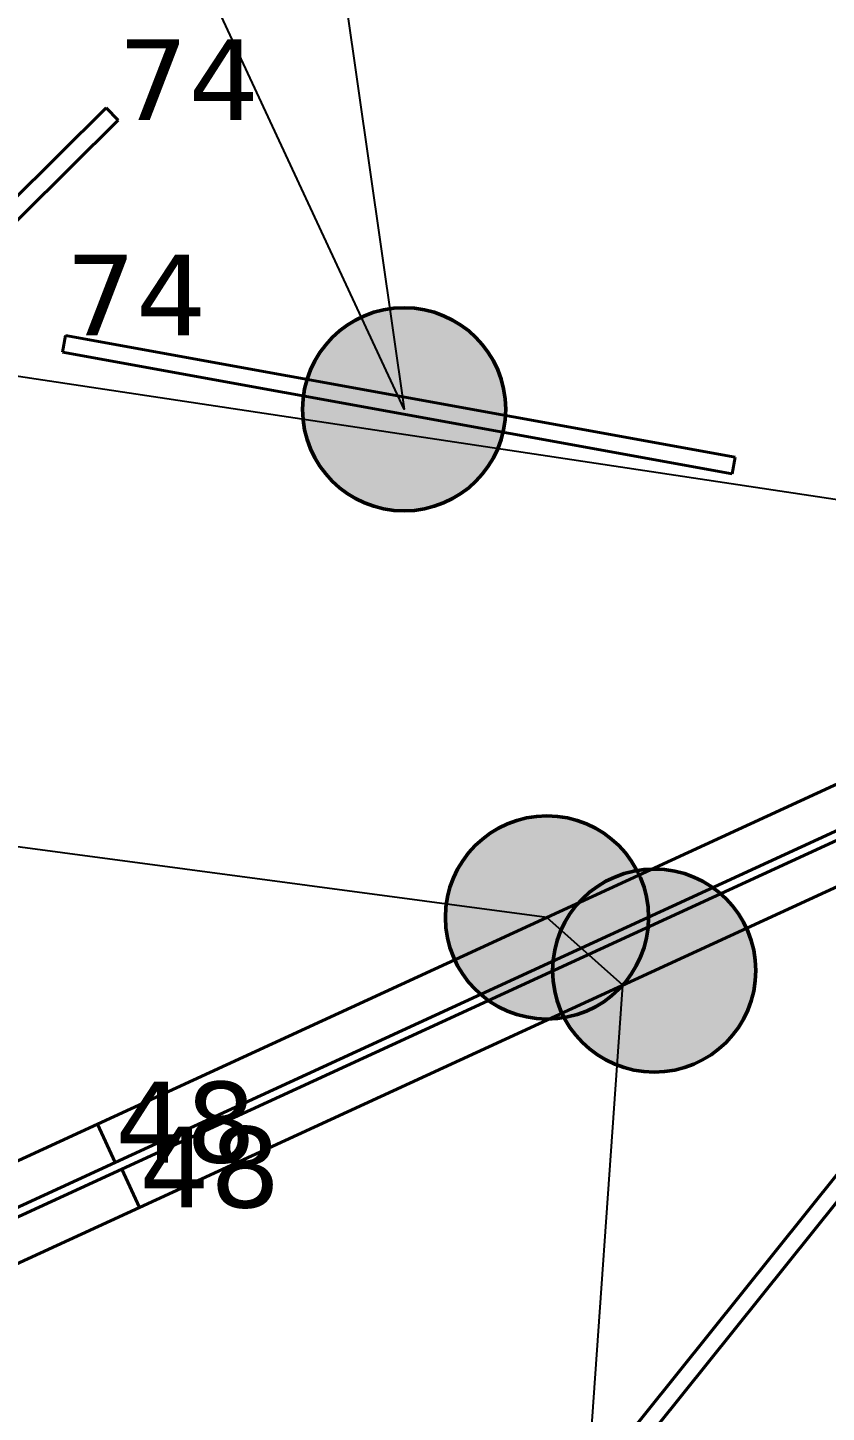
# Model space of a CAD drawing. Header units: millimetres. Extents: x -243740 to 150609, y -473655 to -165121.
# Drawn here: x 55046 to 56825, y -341374 to -338289 of the extents above; entities that cross this region are included whole.
import ezdxf

# ---------------------------------------------------------------- set-up
doc = ezdxf.new("R2010")
doc.units = ezdxf.units.MM
doc.layers.add('_Гр.ЩД-1C.10.4.I7.8', color=6, linetype='Continuous')
for name, color, linetype, lineweight in [('_освещение_dali', 3, 'Continuous', 50), ('DLX_FL1_LUM 122', 1, 'Continuous', 40), ('DLX_FL1_LUM 222', 5, 'Continuous', 40), ('DLX_LUM 12', 5, 'Continuous', 40), ('DLX_LUM 14', 5, 'Continuous', 40)]:
    doc.layers.add(name, color=color, linetype=linetype, lineweight=lineweight)
doc.styles.add('TableTextStyle', font='')
doc.styles.get('TableTextStyle').set_extended_font_data('VERDANA.TTF')
doc.linetypes.add('Truba', pattern='A,3e-05,[4,MSH_7,S=1,R=0,X=0,Y=0],-3.022072', length=3.022102)

# ---------------------------------------------------------------- blocks, each defined once
blk = doc.blocks.new('A$Caabd1818')
at = {"layer": 'DLX_FL1_LUM 122'}
for points in [[(51231.6, 56789.7, 0), (53010.5, 57607.9, 0)], [(53010.5, 57607.9, 0), (51231.6, 56789.7, 0)], [(53010.5, 57607.9, 0), (51231.6, 56789.7, 0)], [(51231.6, 56789.7, 0), (53010.5, 57607.9, 0)], [(53049.7, 57522.5, 0), (51270.9, 56704.3, 0)], [(51270.9, 56704.3, 0), (53049.7, 57522.5, 0)], [(51270.9, 56704.3, 0), (53049.7, 57522.5, 0)], [(53049.7, 57522.5, 0), (51270.9, 56704.3, 0)], [(51285.6, 56689.7, 0), (53064.4, 57508, 0)], [(53064.4, 57508, 0), (51285.6, 56689.7, 0)], [(53064.4, 57508, 0), (51285.6, 56689.7, 0)], [(51285.6, 56689.7, 0), (53064.4, 57508, 0)], [(53103.7, 57422.6, 0), (51324.9, 56604.3, 0)], [(51324.9, 56604.3, 0), (53103.7, 57422.6, 0)], [(51324.9, 56604.3, 0), (53103.7, 57422.6, 0)], [(53103.7, 57422.6, 0), (51324.9, 56604.3, 0)], [(51270.9, 56704.3, 0), (51231.6, 56789.7, 0)], [(51231.6, 56789.7, 0), (51231.6, 56789.7, 0)], [(51231.6, 56789.7, 0), (51270.9, 56704.3, 0)], [(51231.6, 56789.7, 0), (51231.6, 56789.7, 0)], [(51231.6, 56789.7, 0), (51270.9, 56704.3, 0)], [(51270.9, 56704.3, 0), (51231.6, 56789.7, 0)], [(51270.9, 56704.3, 0), (51270.9, 56704.3, 0)], [(51270.9, 56704.3, 0), (51270.9, 56704.3, 0)], [(51324.9, 56604.3, 0), (51285.6, 56689.7, 0)], [(51285.6, 56689.7, 0), (51285.6, 56689.7, 0)], [(51285.6, 56689.7, 0), (51324.9, 56604.3, 0)], [(51285.6, 56689.7, 0), (51285.6, 56689.7, 0)], [(51285.6, 56689.7, 0), (51324.9, 56604.3, 0)], [(51324.9, 56604.3, 0), (51285.6, 56689.7, 0)], [(51324.9, 56604.3, 0), (51324.9, 56604.3, 0)], [(51324.9, 56604.3, 0), (51324.9, 56604.3, 0)]]:
    blk.add_polyline3d(points, dxfattribs=at)
at = {"layer": 'DLX_FL1_LUM 222'}
for points in [[(49452.7, 55971.3, 0), (51231.6, 56789.6, 0)], [(51231.6, 56789.6, 0), (49452.7, 55971.3, 0)], [(51231.6, 56789.6, 0), (49452.7, 55971.3, 0)], [(49452.7, 55971.3, 0), (51231.6, 56789.6, 0)], [(51231.6, 56789.6, 0), (51231.6, 56789.6, 0)], [(51231.6, 56789.6, 0), (51270.8, 56704.2, 0)], [(51270.8, 56704.2, 0), (51231.6, 56789.6, 0)], [(51231.6, 56789.6, 0), (51231.6, 56789.6, 0)], [(51270.8, 56704.2, 0), (51231.6, 56789.6, 0)], [(51231.6, 56789.6, 0), (51270.8, 56704.2, 0)], [(51270.8, 56704.2, 0), (49492, 55885.9, 0)], [(49492, 55885.9, 0), (51270.8, 56704.2, 0)], [(49492, 55885.9, 0), (51270.8, 56704.2, 0)], [(51270.8, 56704.2, 0), (49492, 55885.9, 0)], [(51270.8, 56704.2, 0), (51270.8, 56704.2, 0)], [(51270.8, 56704.2, 0), (51270.8, 56704.2, 0)], [(49506.7, 55871.4, 0), (51285.5, 56689.7, 0)], [(51285.5, 56689.7, 0), (49506.7, 55871.4, 0)], [(51285.5, 56689.7, 0), (49506.7, 55871.4, 0)], [(49506.7, 55871.4, 0), (51285.5, 56689.7, 0)], [(51285.5, 56689.7, 0), (51285.5, 56689.7, 0)], [(51285.5, 56689.7, 0), (51324.8, 56604.3, 0)], [(51324.8, 56604.3, 0), (51285.5, 56689.7, 0)], [(51285.5, 56689.7, 0), (51285.5, 56689.7, 0)], [(51324.8, 56604.3, 0), (51285.5, 56689.7, 0)], [(51285.5, 56689.7, 0), (51324.8, 56604.3, 0)], [(51324.8, 56604.3, 0), (49546, 55786, 0)], [(49546, 55786, 0), (51324.8, 56604.3, 0)], [(49546, 55786, 0), (51324.8, 56604.3, 0)], [(51324.8, 56604.3, 0), (49546, 55786, 0)], [(51324.8, 56604.3, 0), (51324.8, 56604.3, 0)], [(51324.8, 56604.3, 0), (51324.8, 56604.3, 0)]]:
    blk.add_polyline3d(points, dxfattribs=at)
at = {"layer": 'DLX_LUM 12'}
for points in [[(50174.6, 57985.9, 0), (51250.5, 59054, 0)], [(51250.5, 59054, 0), (50174.6, 57985.9, 0)], [(51250.5, 59054, 0), (50174.6, 57985.9, 0)], [(50174.6, 57985.9, 0), (51250.5, 59054, 0)], [(51250.5, 59054, 0), (51250.5, 59054, 0)], [(51250.5, 59054, 0), (51277.3, 59027, 0)], [(51277.3, 59027, 0), (51250.5, 59054, 0)], [(51250.5, 59054, 0), (51250.5, 59054, 0)], [(51277.3, 59027, 0), (51250.5, 59054, 0)], [(51250.5, 59054, 0), (51277.3, 59027, 0)], [(51277.3, 59027, 0), (50201.4, 57959, 0)], [(50201.4, 57959, 0), (51277.3, 59027, 0)], [(50201.4, 57959, 0), (51277.3, 59027, 0)], [(51277.3, 59027, 0), (50201.4, 57959, 0)], [(51277.3, 59027, 0), (51277.3, 59027, 0)], [(51277.3, 59027, 0), (51277.3, 59027, 0)], [(51153.5, 58509.5, 0), (51160.3, 58546.8, 0)], [(51160.3, 58546.8, 0), (51153.5, 58509.5, 0)], [(51160.3, 58546.8, 0), (51153.5, 58509.5, 0)], [(51153.5, 58509.5, 0), (51160.3, 58546.8, 0)], [(51160.3, 58546.8, 0), (51160.3, 58546.8, 0)], [(51160.3, 58546.8, 0), (52651.9, 58275.7, 0)], [(52651.9, 58275.7, 0), (51160.3, 58546.8, 0)], [(51160.3, 58546.8, 0), (51160.3, 58546.8, 0)], [(52651.9, 58275.7, 0), (51160.3, 58546.8, 0)], [(51160.3, 58546.8, 0), (52651.9, 58275.7, 0)], [(52645.1, 58238.4, 0), (51153.5, 58509.5, 0)], [(51153.5, 58509.5, 0), (51153.5, 58509.5, 0)], [(51153.5, 58509.5, 0), (52645.1, 58238.4, 0)], [(51153.5, 58509.5, 0), (51153.5, 58509.5, 0)], [(51153.5, 58509.5, 0), (52645.1, 58238.4, 0)], [(52645.1, 58238.4, 0), (51153.5, 58509.5, 0)], [(52651.9, 58275.7, 0), (52645.1, 58238.4, 0)], [(52645.1, 58238.4, 0), (52651.9, 58275.7, 0)], [(52645.1, 58238.4, 0), (52651.9, 58275.7, 0)], [(52651.9, 58275.7, 0), (52645.1, 58238.4, 0)], [(52651.9, 58275.7, 0), (52651.9, 58275.7, 0)], [(52651.9, 58275.7, 0), (52651.9, 58275.7, 0)], [(52645.1, 58238.4, 0), (52645.1, 58238.4, 0)], [(52645.1, 58238.4, 0), (52645.1, 58238.4, 0)]]:
    blk.add_polyline3d(points, dxfattribs=at)
at = {"layer": 'DLX_LUM 14'}
for points in [[(51517.8, 54979.9, 0), (53027.9, 56863.3, 0)], [(53027.9, 56863.3, 0), (51517.8, 54979.9, 0)], [(53027.9, 56863.3, 0), (51517.8, 54979.9, 0)], [(51517.8, 54979.9, 0), (53027.9, 56863.3, 0)], [(53057.5, 56839.5, 0), (51547.4, 54956.1, 0)], [(51547.4, 54956.1, 0), (53057.5, 56839.5, 0)], [(51547.4, 54956.1, 0), (53057.5, 56839.5, 0)], [(53057.5, 56839.5, 0), (51547.4, 54956.1, 0)]]:
    blk.add_polyline3d(points, dxfattribs=at)
blk = doc.blocks.new('A$Cab2378fa')
at = {"lineweight": 25, "true_color": 0xfff5f5}
h = blk.add_hatch(color=7, dxfattribs=at)
h.dxf.hatch_style = 1
h.paths.add_polyline_path([(0, 0), (-141.6, -170.3, 0.174923), (3, -222.4, 0.197808), (162.3, -156.8)])
h.paths.add_polyline_path([(-163.2, 157.6), (0, 0), (147.8, 177.8, 0.175398), (3, 230.2, 0.209014)])
at = {"lineweight": 25}
h = blk.add_hatch(color=0, dxfattribs=at)
h.paths.add_polyline_path([(162.3, -156.8, 0.442338), (147.8, 177.8), (0, 0)])
h.paths.add_polyline_path([(-141.6, -170.3), (0, 0), (-163.2, 157.6, 0.430096)])
blk.add_circle((3, 3.9), 226.3)

msp = doc.modelspace()

# ---------------------------------------------------------------- linework, layer by layer
at = {"layer": '_Гр.ЩД-1C.10.4.I7.8', "ltscale": 100}
for points in [[(56895.3, -335640.1), (56507.2, -335823.3), (55953.7, -335323.9), (52742.7, -334385.5), (52609.3, -334568.3), (53632.4, -335885.1), (53933, -335767.8), (55508.5, -337137.2), (55625.3, -337331.1), (55884.1, -339139.4), (55009.9, -337258.1), (54932.3, -337294.2), (54796.8, -337374.5), (54693.9, -337629), (53207, -336677.8), (53153.7, -336903.3), (52128.8, -338753.8), (54205.9, -338709.7), (54323.9, -338932.3), (54724.1, -339020.3), (57884.7, -339496.2)], [(57581.4, -341609.5), (56287.3, -341615.5), (56371.4, -340422.1), (56202.4, -340271.6), (53782.3, -339948.8), (54324.6, -341113), (54428.1, -341335.3), (53500.2, -345202.1), (53002, -343931.5), (51149.6, -342819.4), (52626.1, -342145), (53117.5, -341118.2), (52548, -341951.2), (51157, -342593.2), (50866.2, -342615.8), (50805.7, -342543), (51819.6, -341472), (51987.9, -341630.1), (53142.8, -340357.7), (52967.2, -340198.3), (49200.3, -342760.3)]]:
    msp.add_lwpolyline(points, dxfattribs=at)

# ---------------------------------------------------------------- block references
at = {"layer": '_освещение_dali', "color": 5, "ltscale": 100}
msp.add_blockref('A$Cab2378fa', (55881.1, -339143.3), dxfattribs=at)
at = {"layer": '_освещение_dali', "color": 1, "ltscale": 100}
for p in [(56199.4, -340275.5), (56438.3, -340393.9)]:
    msp.add_blockref('A$Cab2378fa', p, dxfattribs=at)
at = {"layer": 'Defpoints', "linetype": 'Truba', "ltscale": 100}
msp.add_blockref('A$Caabd1818', (3969.7, -397521.8), dxfattribs=at)

# ---------------------------------------------------------------- texts
at = {"layer": '_освещение_dali', "color": 9, "true_color": 0xbcb7d9, "style": 'TableTextStyle'}
for s, p in [('74', (55247, -338494.8)), ('74', (55130, -338974.9)), ('48', (55240.5, -340817.6)), ('48', (55294.5, -340917.5))]:
    msp.add_text(s, height=180, dxfattribs=at).set_placement(p)

doc.saveas('drawing.dxf')
